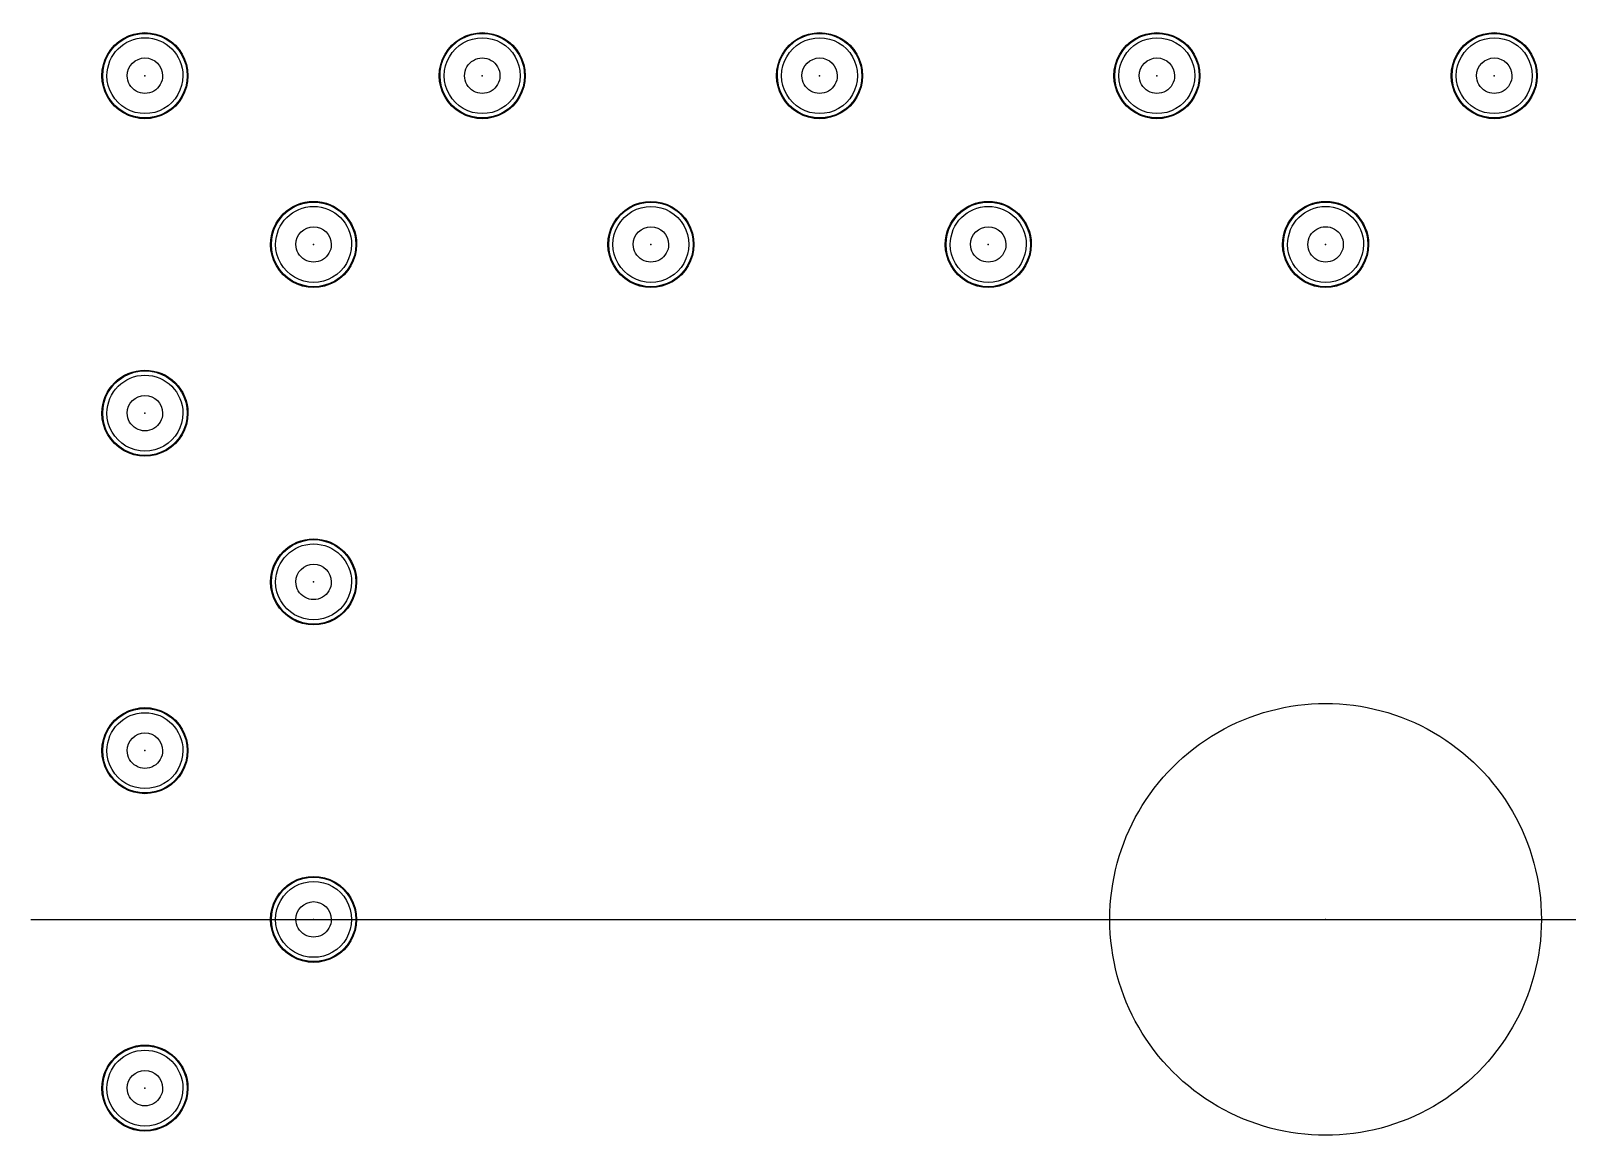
# Model space of a CAD drawing. Header units: millimetres. Extents: x 24815 to 37444, y -10619 to 6020.
# Drawn here: x 28138.89 to 28150.46, y 5868.43 to 5876.74 of the extents above; entities that cross this region are included whole.
import ezdxf

# ---------------------------------------------------------------- set-up
doc = ezdxf.new("R2010")
doc.units = ezdxf.units.MM

# ---------------------------------------------------------------- blocks, each defined once
blk = doc.blocks.new('A$C3CC6408C')
at = {"color": 2}
blk.add_line((-36.124, -39.4), (-16.624, -39.4), dxfattribs=at)
blk.add_line((-36.124, -39.4), (-16.624, -39.4), dxfattribs=at)
at = {"color": 2, "extrusion": (0, 0, -1)}
for centre, major_axis, start_param, end_param in [((-35.264, -33.05), (-0.229, 0.229), 5.497787, 8.63938), ((-35.264, -33.05), (-0.229, 0.229), 5.497787, 8.63938), ((-35.264, -33.05), (-0.225, 0.225), 5.497787, 8.63938), ((-35.264, -33.05), (-0.225, 0.225), 5.497787, 8.63938), ((-32.724, -33.05), (-0.229, 0.229), 5.497787, 8.63938), ((-32.724, -33.05), (-0.229, 0.229), 5.497787, 8.63938), ((-32.724, -33.05), (0.225, 0.225), 3.926991, 7.068583), ((-32.724, -33.05), (0.225, 0.225), 3.926991, 7.068583), ((-30.184, -33.05), (-0.229, 0.229), 5.497787, 8.63938), ((-30.184, -33.05), (-0.229, 0.229), 5.497787, 8.63938), ((-30.184, -33.05), (0.225, 0.225), 3.926991, 7.068583), ((-30.184, -33.05), (0.225, 0.225), 3.926991, 7.068583), ((-27.644, -33.05), (-0.229, 0.229), 5.497787, 8.63938), ((-27.644, -33.05), (-0.229, 0.229), 5.497787, 8.63938), ((-27.644, -33.05), (-0.225, 0.225), 5.497787, 8.63938), ((-27.644, -33.05), (-0.225, 0.225), 5.497787, 8.63938), ((-25.104, -33.05), (-0.229, 0.229), 5.497787, 8.63938), ((-25.104, -33.05), (-0.229, 0.229), 5.497787, 8.63938), ((-25.104, -33.05), (-0.225, 0.225), 5.497787, 8.63938), ((-25.104, -33.05), (-0.225, 0.225), 5.497787, 8.63938), ((-35.264, -33.05), (0.202, 0.202), 3.926991, 7.068583), ((-35.264, -33.05), (0.202, 0.202), 3.926991, 7.068583), ((-35.264, -33.05), (0.202, 0.202), 3.926991, 7.068583), ((-35.264, -33.05), (0.202, 0.202), 3.926991, 7.068583), ((-35.264, -33.05), (0.202, 0.202), 3.926991, 7.068583), ((-35.264, -33.05), (0.202, 0.202), 3.926991, 7.068583), ((-35.264, -33.05), (0.202, 0.202), 3.926991, 7.068583), ((-35.264, -33.05), (0.202, 0.202), 3.926991, 7.068583), ((-35.264, -33.05), (0.202, 0.202), 3.926991, 7.068583), ((-35.264, -33.05), (0.202, 0.202), 3.926991, 7.068583), ((-35.264, -33.05), (0.202, 0.202), 3.926991, 7.068583), ((-32.724, -33.05), (-0.202, 0.202), 5.497787, 8.63938), ((-32.724, -33.05), (-0.202, 0.202), 5.497787, 8.63938), ((-32.724, -33.05), (-0.202, 0.202), 5.497787, 8.63938), ((-32.724, -33.05), (-0.202, 0.202), 5.497787, 8.63938), ((-32.724, -33.05), (-0.202, 0.202), 5.497787, 8.63938), ((-32.724, -33.05), (-0.202, 0.202), 5.497787, 8.63938), ((-32.724, -33.05), (-0.202, 0.202), 5.497787, 8.63938), ((-32.724, -33.05), (-0.202, 0.202), 5.497787, 8.63938), ((-32.724, -33.05), (-0.202, 0.202), 5.497787, 8.63938), ((-32.724, -33.05), (-0.202, 0.202), 5.497787, 8.63938), ((-32.724, -33.05), (-0.202, 0.202), 5.497787, 8.63938), ((-30.184, -33.05), (-0.202, 0.202), 5.497787, 8.63938), ((-30.184, -33.05), (-0.202, 0.202), 5.497787, 8.63938), ((-30.184, -33.05), (-0.202, 0.202), 5.497787, 8.63938), ((-30.184, -33.05), (-0.202, 0.202), 5.497787, 8.63938), ((-30.184, -33.05), (-0.202, 0.202), 5.497787, 8.63938), ((-30.184, -33.05), (-0.202, 0.202), 5.497787, 8.63938), ((-30.184, -33.05), (-0.202, 0.202), 5.497787, 8.63938), ((-30.184, -33.05), (-0.202, 0.202), 5.497787, 8.63938), ((-30.184, -33.05), (-0.202, 0.202), 5.497787, 8.63938), ((-30.184, -33.05), (-0.202, 0.202), 5.497787, 8.63938), ((-30.184, -33.05), (-0.202, 0.202), 5.497787, 8.63938), ((-27.644, -33.05), (-0.202, 0.202), 5.497787, 8.63938), ((-27.644, -33.05), (-0.202, 0.202), 5.497787, 8.63938), ((-27.644, -33.05), (-0.202, 0.202), 5.497787, 8.63938), ((-27.644, -33.05), (-0.202, 0.202), 5.497787, 8.63938), ((-27.644, -33.05), (-0.202, 0.202), 5.497787, 8.63938), ((-27.644, -33.05), (-0.202, 0.202), 5.497787, 8.63938), ((-27.644, -33.05), (-0.202, 0.202), 5.497787, 8.63938), ((-27.644, -33.05), (-0.202, 0.202), 5.497787, 8.63938), ((-27.644, -33.05), (-0.202, 0.202), 5.497787, 8.63938), ((-27.644, -33.05), (-0.202, 0.202), 5.497787, 8.63938), ((-27.644, -33.05), (-0.202, 0.202), 5.497787, 8.63938), ((-25.104, -33.05), (-0.202, 0.202), 5.497787, 8.63938), ((-25.104, -33.05), (-0.202, 0.202), 5.497787, 8.63938), ((-25.104, -33.05), (-0.202, 0.202), 5.497787, 8.63938), ((-25.104, -33.05), (-0.202, 0.202), 5.497787, 8.63938), ((-25.104, -33.05), (-0.202, 0.202), 5.497787, 8.63938), ((-25.104, -33.05), (-0.202, 0.202), 5.497787, 8.63938), ((-25.104, -33.05), (-0.202, 0.202), 5.497787, 8.63938), ((-25.104, -33.05), (-0.202, 0.202), 5.497787, 8.63938), ((-25.104, -33.05), (-0.202, 0.202), 5.497787, 8.63938), ((-25.104, -33.05), (-0.202, 0.202), 5.497787, 8.63938), ((-25.104, -33.05), (-0.202, 0.202), 5.497787, 8.63938), ((-35.264, -33.05), (0.0943, 0.0943), 3.926991, 7.068583), ((-35.264, -33.05), (0.0943, 0.0943), 3.926991, 7.068583), ((-32.724, -33.05), (-0.0943, 0.0943), 5.497787, 8.63938), ((-32.724, -33.05), (-0.0943, 0.0943), 5.497787, 8.63938), ((-30.184, -33.05), (0.0943, 0.0943), 3.926991, 7.068583), ((-30.184, -33.05), (0.0943, 0.0943), 3.926991, 7.068583), ((-27.644, -33.05), (0.0943, 0.0943), 3.926991, 7.068583), ((-27.644, -33.05), (0.0943, 0.0943), 3.926991, 7.068583), ((-25.104, -33.05), (0.0943, 0.0943), 3.926991, 7.068583), ((-25.104, -33.05), (0.0943, 0.0943), 3.926991, 7.068583), ((-35.264, -33.05), (0.229, 0.229), 0.785398, 3.926991), ((-35.264, -33.05), (0.229, 0.229), 0.785398, 3.926991), ((-35.264, -33.05), (0.225, 0.225), 0.785398, 3.926991), ((-35.264, -33.05), (0.225, 0.225), 0.785398, 3.926991), ((-35.264, -33.05), (0.202, 0.202), 0.785398, 3.926991), ((-35.264, -33.05), (0.202, 0.202), 0.785398, 3.926991), ((-35.264, -33.05), (0.202, 0.202), 0.785398, 3.926991), ((-35.264, -33.05), (0.202, 0.202), 0.785398, 3.926991), ((-35.264, -33.05), (0.202, 0.202), 0.785398, 3.926991), ((-35.264, -33.05), (0.202, 0.202), 0.785398, 3.926991), ((-35.264, -33.05), (0.202, 0.202), 0.785398, 3.926991), ((-35.264, -33.05), (0.202, 0.202), 0.785398, 3.926991), ((-35.264, -33.05), (0.202, 0.202), 0.785398, 3.926991), ((-35.264, -33.05), (0.202, 0.202), 0.785398, 3.926991), ((-35.264, -33.05), (0.202, 0.202), 0.785398, 3.926991), ((-35.264, -33.05), (-0.0943, 0.0943), 2.356194, 5.497787), ((-35.264, -33.05), (-0.0943, 0.0943), 2.356194, 5.497787), ((-32.724, -33.05), (0.229, 0.229), 0.785398, 3.926991), ((-32.724, -33.05), (0.229, 0.229), 0.785398, 3.926991), ((-32.724, -33.05), (0.225, 0.225), 0.785398, 3.926991), ((-32.724, -33.05), (0.225, 0.225), 0.785398, 3.926991), ((-32.724, -33.05), (0.202, 0.202), 0.785398, 3.926991), ((-32.724, -33.05), (0.202, 0.202), 0.785398, 3.926991), ((-32.724, -33.05), (0.202, 0.202), 0.785398, 3.926991), ((-32.724, -33.05), (0.202, 0.202), 0.785398, 3.926991), ((-32.724, -33.05), (0.202, 0.202), 0.785398, 3.926991), ((-32.724, -33.05), (0.202, 0.202), 0.785398, 3.926991), ((-32.724, -33.05), (0.202, 0.202), 0.785398, 3.926991), ((-32.724, -33.05), (0.202, 0.202), 0.785398, 3.926991), ((-32.724, -33.05), (0.202, 0.202), 0.785398, 3.926991), ((-32.724, -33.05), (0.202, 0.202), 0.785398, 3.926991), ((-32.724, -33.05), (0.202, 0.202), 0.785398, 3.926991), ((-32.724, -33.05), (-0.0943, 0.0943), 2.356194, 5.497787), ((-32.724, -33.05), (-0.0943, 0.0943), 2.356194, 5.497787), ((-30.184, -33.05), (0.229, 0.229), 0.785398, 3.926991), ((-30.184, -33.05), (0.229, 0.229), 0.785398, 3.926991), ((-30.184, -33.05), (-0.225, 0.225), 2.356194, 5.497787), ((-30.184, -33.05), (-0.225, 0.225), 2.356194, 5.497787), ((-30.184, -33.05), (-0.202, 0.202), 2.356194, 5.497787), ((-30.184, -33.05), (-0.202, 0.202), 2.356194, 5.497787), ((-30.184, -33.05), (-0.202, 0.202), 2.356194, 5.497787), ((-30.184, -33.05), (-0.202, 0.202), 2.356194, 5.497787), ((-30.184, -33.05), (-0.202, 0.202), 2.356194, 5.497787), ((-30.184, -33.05), (-0.202, 0.202), 2.356194, 5.497787), ((-30.184, -33.05), (-0.202, 0.202), 2.356194, 5.497787), ((-30.184, -33.05), (-0.202, 0.202), 2.356194, 5.497787), ((-30.184, -33.05), (-0.202, 0.202), 2.356194, 5.497787), ((-30.184, -33.05), (-0.202, 0.202), 2.356194, 5.497787), ((-30.184, -33.05), (-0.202, 0.202), 2.356194, 5.497787), ((-30.184, -33.05), (0.0943, 0.0943), 0.785398, 3.926991), ((-30.184, -33.05), (0.0943, 0.0943), 0.785398, 3.926991), ((-27.644, -33.05), (0.229, 0.229), 0.785398, 3.926991), ((-27.644, -33.05), (0.229, 0.229), 0.785398, 3.926991), ((-27.644, -33.05), (-0.225, 0.225), 2.356194, 5.497787), ((-27.644, -33.05), (-0.225, 0.225), 2.356194, 5.497787), ((-27.644, -33.05), (-0.202, 0.202), 2.356194, 5.497787), ((-27.644, -33.05), (-0.202, 0.202), 2.356194, 5.497787), ((-27.644, -33.05), (-0.202, 0.202), 2.356194, 5.497787), ((-27.644, -33.05), (-0.202, 0.202), 2.356194, 5.497787), ((-27.644, -33.05), (-0.202, 0.202), 2.356194, 5.497787), ((-27.644, -33.05), (-0.202, 0.202), 2.356194, 5.497787), ((-27.644, -33.05), (-0.202, 0.202), 2.356194, 5.497787), ((-27.644, -33.05), (-0.202, 0.202), 2.356194, 5.497787), ((-27.644, -33.05), (-0.202, 0.202), 2.356194, 5.497787), ((-27.644, -33.05), (-0.202, 0.202), 2.356194, 5.497787), ((-27.644, -33.05), (-0.202, 0.202), 2.356194, 5.497787), ((-27.644, -33.05), (0.0943, 0.0943), 0.785398, 3.926991), ((-27.644, -33.05), (0.0943, 0.0943), 0.785398, 3.926991), ((-25.104, -33.05), (0.229, 0.229), 0.785398, 3.926991), ((-25.104, -33.05), (0.229, 0.229), 0.785398, 3.926991), ((-25.104, -33.05), (0.225, 0.225), 0.785398, 3.926991), ((-25.104, -33.05), (0.225, 0.225), 0.785398, 3.926991), ((-25.104, -33.05), (0.202, 0.202), 0.785398, 3.926991), ((-25.104, -33.05), (0.202, 0.202), 0.785398, 3.926991), ((-25.104, -33.05), (0.202, 0.202), 0.785398, 3.926991), ((-25.104, -33.05), (0.202, 0.202), 0.785398, 3.926991), ((-25.104, -33.05), (0.202, 0.202), 0.785398, 3.926991), ((-25.104, -33.05), (0.202, 0.202), 0.785398, 3.926991), ((-25.104, -33.05), (0.202, 0.202), 0.785398, 3.926991), ((-25.104, -33.05), (0.202, 0.202), 0.785398, 3.926991), ((-25.104, -33.05), (0.202, 0.202), 0.785398, 3.926991), ((-25.104, -33.05), (0.202, 0.202), 0.785398, 3.926991), ((-25.104, -33.05), (0.202, 0.202), 0.785398, 3.926991), ((-25.104, -33.05), (0.0943, 0.0943), 0.785398, 3.926991), ((-25.104, -33.05), (0.0943, 0.0943), 0.785398, 3.926991), ((-33.994, -34.32), (0.229, 0.229), 3.926991, 7.068583), ((-33.994, -34.32), (0.229, 0.229), 3.926991, 7.068583), ((-33.994, -34.32), (-0.225, 0.225), 5.497787, 8.63938), ((-33.994, -34.32), (-0.225, 0.225), 5.497787, 8.63938), ((-31.454, -34.32), (-0.229, 0.229), 5.497787, 8.63938), ((-31.454, -34.32), (-0.229, 0.229), 5.497787, 8.63938), ((-31.454, -34.32), (-0.225, 0.225), 5.497787, 8.63938), ((-31.454, -34.32), (-0.225, 0.225), 5.497787, 8.63938), ((-28.914, -34.32), (0.229, 0.229), 3.926991, 7.068583), ((-28.914, -34.32), (0.229, 0.229), 3.926991, 7.068583), ((-28.914, -34.32), (-0.225, 0.225), 5.497787, 8.63938), ((-28.914, -34.32), (-0.225, 0.225), 5.497787, 8.63938), ((-26.374, -34.32), (0.229, 0.229), 3.926991, 7.068583), ((-26.374, -34.32), (0.229, 0.229), 3.926991, 7.068583), ((-26.374, -34.32), (-0.225, 0.225), 5.497787, 8.63938), ((-26.374, -34.32), (-0.225, 0.225), 5.497787, 8.63938), ((-33.994, -34.32), (0.202, 0.202), 3.926991, 7.068583), ((-33.994, -34.32), (0.202, 0.202), 3.926991, 7.068583), ((-33.994, -34.32), (0.202, 0.202), 3.926991, 7.068583), ((-33.994, -34.32), (0.202, 0.202), 3.926991, 7.068583), ((-33.994, -34.32), (0.202, 0.202), 3.926991, 7.068583), ((-33.994, -34.32), (0.202, 0.202), 3.926991, 7.068583), ((-33.994, -34.32), (0.202, 0.202), 3.926991, 7.068583), ((-33.994, -34.32), (0.202, 0.202), 3.926991, 7.068583), ((-33.994, -34.32), (0.202, 0.202), 3.926991, 7.068583), ((-33.994, -34.32), (0.202, 0.202), 3.926991, 7.068583), ((-33.994, -34.32), (0.202, 0.202), 3.926991, 7.068583), ((-31.454, -34.32), (-0.202, 0.202), 5.497787, 8.63938), ((-31.454, -34.32), (-0.202, 0.202), 5.497787, 8.63938), ((-31.454, -34.32), (-0.202, 0.202), 5.497787, 8.63938), ((-31.454, -34.32), (-0.202, 0.202), 5.497787, 8.63938), ((-31.454, -34.32), (-0.202, 0.202), 5.497787, 8.63938), ((-31.454, -34.32), (-0.202, 0.202), 5.497787, 8.63938), ((-31.454, -34.32), (-0.202, 0.202), 5.497787, 8.63938), ((-31.454, -34.32), (-0.202, 0.202), 5.497787, 8.63938), ((-31.454, -34.32), (-0.202, 0.202), 5.497787, 8.63938), ((-31.454, -34.32), (-0.202, 0.202), 5.497787, 8.63938), ((-31.454, -34.32), (-0.202, 0.202), 5.497787, 8.63938), ((-28.914, -34.32), (0.202, 0.202), 3.926991, 7.068583), ((-28.914, -34.32), (0.202, 0.202), 3.926991, 7.068583), ((-28.914, -34.32), (0.202, 0.202), 3.926991, 7.068583), ((-28.914, -34.32), (0.202, 0.202), 3.926991, 7.068583), ((-28.914, -34.32), (0.202, 0.202), 3.926991, 7.068583), ((-28.914, -34.32), (0.202, 0.202), 3.926991, 7.068583), ((-28.914, -34.32), (0.202, 0.202), 3.926991, 7.068583), ((-28.914, -34.32), (0.202, 0.202), 3.926991, 7.068583), ((-28.914, -34.32), (0.202, 0.202), 3.926991, 7.068583), ((-28.914, -34.32), (0.202, 0.202), 3.926991, 7.068583), ((-28.914, -34.32), (0.202, 0.202), 3.926991, 7.068583), ((-26.374, -34.32), (0.202, 0.202), 3.926991, 7.068583), ((-26.374, -34.32), (0.202, 0.202), 3.926991, 7.068583), ((-26.374, -34.32), (0.202, 0.202), 3.926991, 7.068583), ((-26.374, -34.32), (0.202, 0.202), 3.926991, 7.068583), ((-26.374, -34.32), (0.202, 0.202), 3.926991, 7.068583), ((-26.374, -34.32), (0.202, 0.202), 3.926991, 7.068583), ((-26.374, -34.32), (0.202, 0.202), 3.926991, 7.068583), ((-26.374, -34.32), (0.202, 0.202), 3.926991, 7.068583), ((-26.374, -34.32), (0.202, 0.202), 3.926991, 7.068583), ((-26.374, -34.32), (0.202, 0.202), 3.926991, 7.068583), ((-26.374, -34.32), (0.202, 0.202), 3.926991, 7.068583), ((-33.994, -34.32), (0.0943, 0.0943), 3.926991, 7.068583), ((-33.994, -34.32), (0.0943, 0.0943), 3.926991, 7.068583), ((-31.454, -34.32), (0.0943, 0.0943), 3.926991, 7.068583), ((-31.454, -34.32), (0.0943, 0.0943), 3.926991, 7.068583), ((-28.914, -34.32), (0.0943, 0.0943), 3.926991, 7.068583), ((-28.914, -34.32), (0.0943, 0.0943), 3.926991, 7.068583), ((-26.374, -34.32), (-0.0943, 0.0943), 5.497787, 8.63938), ((-26.374, -34.32), (-0.0943, 0.0943), 5.497787, 8.63938), ((-33.994, -34.32), (0.229, 0.229), 0.785398, 3.926991), ((-33.994, -34.32), (0.229, 0.229), 0.785398, 3.926991), ((-33.994, -34.32), (-0.225, 0.225), 2.356194, 5.497787), ((-33.994, -34.32), (-0.225, 0.225), 2.356194, 5.497787), ((-33.994, -34.32), (-0.202, 0.202), 2.356194, 5.497787), ((-33.994, -34.32), (-0.202, 0.202), 2.356194, 5.497787), ((-33.994, -34.32), (-0.202, 0.202), 2.356194, 5.497787), ((-33.994, -34.32), (-0.202, 0.202), 2.356194, 5.497787), ((-33.994, -34.32), (-0.202, 0.202), 2.356194, 5.497787), ((-33.994, -34.32), (-0.202, 0.202), 2.356194, 5.497787), ((-33.994, -34.32), (-0.202, 0.202), 2.356194, 5.497787), ((-33.994, -34.32), (-0.202, 0.202), 2.356194, 5.497787), ((-33.994, -34.32), (-0.202, 0.202), 2.356194, 5.497787), ((-33.994, -34.32), (-0.202, 0.202), 2.356194, 5.497787), ((-33.994, -34.32), (-0.202, 0.202), 2.356194, 5.497787), ((-33.994, -34.32), (0.0943, 0.0943), 0.785398, 3.926991), ((-33.994, -34.32), (0.0943, 0.0943), 0.785398, 3.926991), ((-31.454, -34.32), (0.229, 0.229), 0.785398, 3.926991), ((-31.454, -34.32), (0.229, 0.229), 0.785398, 3.926991), ((-31.454, -34.32), (0.225, 0.225), 0.785398, 3.926991), ((-31.454, -34.32), (0.225, 0.225), 0.785398, 3.926991), ((-31.454, -34.32), (0.202, 0.202), 0.785398, 3.926991), ((-31.454, -34.32), (0.202, 0.202), 0.785398, 3.926991), ((-31.454, -34.32), (0.202, 0.202), 0.785398, 3.926991), ((-31.454, -34.32), (0.202, 0.202), 0.785398, 3.926991), ((-31.454, -34.32), (0.202, 0.202), 0.785398, 3.926991), ((-31.454, -34.32), (0.202, 0.202), 0.785398, 3.926991), ((-31.454, -34.32), (0.202, 0.202), 0.785398, 3.926991), ((-31.454, -34.32), (0.202, 0.202), 0.785398, 3.926991), ((-31.454, -34.32), (0.202, 0.202), 0.785398, 3.926991), ((-31.454, -34.32), (0.202, 0.202), 0.785398, 3.926991), ((-31.454, -34.32), (0.202, 0.202), 0.785398, 3.926991), ((-31.454, -34.32), (0.0943, 0.0943), 0.785398, 3.926991), ((-31.454, -34.32), (0.0943, 0.0943), 0.785398, 3.926991), ((-28.914, -34.32), (0.229, 0.229), 0.785398, 3.926991), ((-28.914, -34.32), (0.229, 0.229), 0.785398, 3.926991), ((-28.914, -34.32), (0.225, 0.225), 0.785398, 3.926991), ((-28.914, -34.32), (0.225, 0.225), 0.785398, 3.926991), ((-28.914, -34.32), (0.202, 0.202), 0.785398, 3.926991), ((-28.914, -34.32), (0.202, 0.202), 0.785398, 3.926991), ((-28.914, -34.32), (0.202, 0.202), 0.785398, 3.926991), ((-28.914, -34.32), (0.202, 0.202), 0.785398, 3.926991), ((-28.914, -34.32), (0.202, 0.202), 0.785398, 3.926991), ((-28.914, -34.32), (0.202, 0.202), 0.785398, 3.926991), ((-28.914, -34.32), (0.202, 0.202), 0.785398, 3.926991), ((-28.914, -34.32), (0.202, 0.202), 0.785398, 3.926991), ((-28.914, -34.32), (0.202, 0.202), 0.785398, 3.926991), ((-28.914, -34.32), (0.202, 0.202), 0.785398, 3.926991), ((-28.914, -34.32), (0.202, 0.202), 0.785398, 3.926991), ((-28.914, -34.32), (-0.0943, 0.0943), 2.356194, 5.497787), ((-28.914, -34.32), (-0.0943, 0.0943), 2.356194, 5.497787), ((-26.374, -34.32), (0.229, 0.229), 0.785398, 3.926991), ((-26.374, -34.32), (0.229, 0.229), 0.785398, 3.926991), ((-26.374, -34.32), (0.225, 0.225), 0.785398, 3.926991), ((-26.374, -34.32), (0.225, 0.225), 0.785398, 3.926991), ((-26.374, -34.32), (0.202, 0.202), 0.785398, 3.926991), ((-26.374, -34.32), (0.202, 0.202), 0.785398, 3.926991), ((-26.374, -34.32), (0.202, 0.202), 0.785398, 3.926991), ((-26.374, -34.32), (0.202, 0.202), 0.785398, 3.926991), ((-26.374, -34.32), (0.202, 0.202), 0.785398, 3.926991), ((-26.374, -34.32), (0.202, 0.202), 0.785398, 3.926991), ((-26.374, -34.32), (0.202, 0.202), 0.785398, 3.926991), ((-26.374, -34.32), (0.202, 0.202), 0.785398, 3.926991), ((-26.374, -34.32), (0.202, 0.202), 0.785398, 3.926991), ((-26.374, -34.32), (0.202, 0.202), 0.785398, 3.926991), ((-26.374, -34.32), (0.202, 0.202), 0.785398, 3.926991), ((-26.374, -34.32), (-0.0943, 0.0943), 2.356194, 5.497787), ((-26.374, -34.32), (-0.0943, 0.0943), 2.356194, 5.497787), ((-35.264, -35.59), (0.229, 0.229), 3.926991, 7.068583), ((-35.264, -35.59), (0.229, 0.229), 3.926991, 7.068583), ((-35.264, -35.59), (-0.225, 0.225), 5.497787, 8.63938), ((-35.264, -35.59), (-0.225, 0.225), 5.497787, 8.63938), ((-35.264, -35.59), (0.202, 0.202), 3.926991, 7.068583), ((-35.264, -35.59), (0.202, 0.202), 3.926991, 7.068583), ((-35.264, -35.59), (0.202, 0.202), 3.926991, 7.068583), ((-35.264, -35.59), (0.202, 0.202), 3.926991, 7.068583), ((-35.264, -35.59), (0.202, 0.202), 3.926991, 7.068583), ((-35.264, -35.59), (0.202, 0.202), 3.926991, 7.068583), ((-35.264, -35.59), (0.202, 0.202), 3.926991, 7.068583), ((-35.264, -35.59), (0.202, 0.202), 3.926991, 7.068583), ((-35.264, -35.59), (0.202, 0.202), 3.926991, 7.068583), ((-35.264, -35.59), (0.202, 0.202), 3.926991, 7.068583), ((-35.264, -35.59), (0.202, 0.202), 3.926991, 7.068583), ((-35.264, -35.59), (0.0943, 0.0943), 3.926991, 7.068583), ((-35.264, -35.59), (0.0943, 0.0943), 3.926991, 7.068583), ((-35.264, -35.59), (-0.229, 0.229), 2.356194, 5.497787), ((-35.264, -35.59), (-0.229, 0.229), 2.356194, 5.497787), ((-35.264, -35.59), (0.225, 0.225), 0.785398, 3.926991), ((-35.264, -35.59), (0.225, 0.225), 0.785398, 3.926991), ((-35.264, -35.59), (-0.202, 0.202), 2.356194, 5.497787), ((-35.264, -35.59), (-0.202, 0.202), 2.356194, 5.497787), ((-35.264, -35.59), (-0.202, 0.202), 2.356194, 5.497787), ((-35.264, -35.59), (-0.202, 0.202), 2.356194, 5.497787), ((-35.264, -35.59), (-0.202, 0.202), 2.356194, 5.497787), ((-35.264, -35.59), (-0.202, 0.202), 2.356194, 5.497787), ((-35.264, -35.59), (-0.202, 0.202), 2.356194, 5.497787), ((-35.264, -35.59), (-0.202, 0.202), 2.356194, 5.497787), ((-35.264, -35.59), (-0.202, 0.202), 2.356194, 5.497787), ((-35.264, -35.59), (-0.202, 0.202), 2.356194, 5.497787), ((-35.264, -35.59), (-0.202, 0.202), 2.356194, 5.497787), ((-35.264, -35.59), (-0.0943, 0.0943), 2.356194, 5.497787), ((-35.264, -35.59), (-0.0943, 0.0943), 2.356194, 5.497787), ((-33.994, -36.86), (0.229, 0.229), 3.926991, 7.068583), ((-33.994, -36.86), (0.229, 0.229), 3.926991, 7.068583), ((-33.994, -36.86), (-0.225, 0.225), 5.497787, 8.63938), ((-33.994, -36.86), (-0.225, 0.225), 5.497787, 8.63938), ((-33.994, -36.86), (0.202, 0.202), 3.926991, 7.068583), ((-33.994, -36.86), (0.202, 0.202), 3.926991, 7.068583), ((-33.994, -36.86), (0.202, 0.202), 3.926991, 7.068583), ((-33.994, -36.86), (0.202, 0.202), 3.926991, 7.068583), ((-33.994, -36.86), (0.202, 0.202), 3.926991, 7.068583), ((-33.994, -36.86), (0.202, 0.202), 3.926991, 7.068583), ((-33.994, -36.86), (0.202, 0.202), 3.926991, 7.068583), ((-33.994, -36.86), (0.202, 0.202), 3.926991, 7.068583), ((-33.994, -36.86), (0.202, 0.202), 3.926991, 7.068583), ((-33.994, -36.86), (0.202, 0.202), 3.926991, 7.068583), ((-33.994, -36.86), (0.202, 0.202), 3.926991, 7.068583), ((-33.994, -36.86), (0.0943, 0.0943), 3.926991, 7.068583), ((-33.994, -36.86), (0.0943, 0.0943), 3.926991, 7.068583), ((-33.994, -36.86), (-0.229, 0.229), 2.356194, 5.497787), ((-33.994, -36.86), (-0.229, 0.229), 2.356194, 5.497787), ((-33.994, -36.86), (-0.225, 0.225), 2.356194, 5.497787), ((-33.994, -36.86), (-0.225, 0.225), 2.356194, 5.497787), ((-33.994, -36.86), (-0.202, 0.202), 2.356194, 5.497787), ((-33.994, -36.86), (-0.202, 0.202), 2.356194, 5.497787), ((-33.994, -36.86), (-0.202, 0.202), 2.356194, 5.497787), ((-33.994, -36.86), (-0.202, 0.202), 2.356194, 5.497787), ((-33.994, -36.86), (-0.202, 0.202), 2.356194, 5.497787), ((-33.994, -36.86), (-0.202, 0.202), 2.356194, 5.497787), ((-33.994, -36.86), (-0.202, 0.202), 2.356194, 5.497787), ((-33.994, -36.86), (-0.202, 0.202), 2.356194, 5.497787), ((-33.994, -36.86), (-0.202, 0.202), 2.356194, 5.497787), ((-33.994, -36.86), (-0.202, 0.202), 2.356194, 5.497787), ((-33.994, -36.86), (-0.202, 0.202), 2.356194, 5.497787), ((-33.994, -36.86), (0.0943, 0.0943), 0.785398, 3.926991), ((-33.994, -36.86), (0.0943, 0.0943), 0.785398, 3.926991), ((-35.264, -38.13), (-0.229, 0.229), 5.497787, 8.63938), ((-35.264, -38.13), (-0.229, 0.229), 5.497787, 8.63938), ((-35.264, -38.13), (-0.225, 0.225), 5.497787, 8.63938), ((-35.264, -38.13), (-0.225, 0.225), 5.497787, 8.63938), ((-35.264, -38.13), (0.202, 0.202), 3.926991, 7.068583), ((-35.264, -38.13), (0.202, 0.202), 3.926991, 7.068583), ((-35.264, -38.13), (0.202, 0.202), 3.926991, 7.068583), ((-35.264, -38.13), (0.202, 0.202), 3.926991, 7.068583), ((-35.264, -38.13), (0.202, 0.202), 3.926991, 7.068583), ((-35.264, -38.13), (0.202, 0.202), 3.926991, 7.068583), ((-35.264, -38.13), (0.202, 0.202), 3.926991, 7.068583), ((-35.264, -38.13), (0.202, 0.202), 3.926991, 7.068583), ((-35.264, -38.13), (0.202, 0.202), 3.926991, 7.068583), ((-35.264, -38.13), (0.202, 0.202), 3.926991, 7.068583), ((-35.264, -38.13), (0.202, 0.202), 3.926991, 7.068583), ((-26.374, -39.4), (-1.149, 1.149), 5.497787, 8.63938), ((-26.374, -39.4), (-1.149, 1.149), 5.497787, 8.63938), ((-35.264, -38.13), (0.0943, 0.0943), 3.926991, 7.068583), ((-35.264, -38.13), (0.0943, 0.0943), 3.926991, 7.068583), ((-35.264, -38.13), (0.229, 0.229), 0.785398, 3.926991), ((-35.264, -38.13), (0.229, 0.229), 0.785398, 3.926991), ((-35.264, -38.13), (0.225, 0.225), 0.785398, 3.926991), ((-35.264, -38.13), (0.225, 0.225), 0.785398, 3.926991), ((-35.264, -38.13), (0.202, 0.202), 0.785398, 3.926991), ((-35.264, -38.13), (0.202, 0.202), 0.785398, 3.926991), ((-35.264, -38.13), (0.202, 0.202), 0.785398, 3.926991), ((-35.264, -38.13), (0.202, 0.202), 0.785398, 3.926991), ((-35.264, -38.13), (0.202, 0.202), 0.785398, 3.926991), ((-35.264, -38.13), (0.202, 0.202), 0.785398, 3.926991), ((-35.264, -38.13), (0.202, 0.202), 0.785398, 3.926991), ((-35.264, -38.13), (0.202, 0.202), 0.785398, 3.926991), ((-35.264, -38.13), (0.202, 0.202), 0.785398, 3.926991), ((-35.264, -38.13), (0.202, 0.202), 0.785398, 3.926991), ((-35.264, -38.13), (0.202, 0.202), 0.785398, 3.926991), ((-35.264, -38.13), (-0.0943, 0.0943), 2.356194, 5.497787), ((-35.264, -38.13), (-0.0943, 0.0943), 2.356194, 5.497787), ((-33.994, -39.4), (-0.229, 0.229), 5.497787, 8.63938), ((-33.994, -39.4), (-0.229, 0.229), 5.497787, 8.63938), ((-33.994, -39.4), (-0.225, 0.225), 5.497787, 8.63938), ((-33.994, -39.4), (-0.225, 0.225), 5.497787, 8.63938), ((-33.994, -39.4), (-0.202, 0.202), 5.497787, 8.63938), ((-33.994, -39.4), (-0.202, 0.202), 5.497787, 8.63938), ((-33.994, -39.4), (-0.202, 0.202), 5.497787, 8.63938), ((-33.994, -39.4), (-0.202, 0.202), 5.497787, 8.63938), ((-33.994, -39.4), (-0.202, 0.202), 5.497787, 8.63938), ((-33.994, -39.4), (-0.202, 0.202), 5.497787, 8.63938), ((-33.994, -39.4), (-0.202, 0.202), 5.497787, 8.63938), ((-33.994, -39.4), (-0.202, 0.202), 5.497787, 8.63938), ((-33.994, -39.4), (-0.202, 0.202), 5.497787, 8.63938), ((-33.994, -39.4), (-0.202, 0.202), 5.497787, 8.63938), ((-33.994, -39.4), (-0.202, 0.202), 5.497787, 8.63938), ((-33.994, -39.4), (0.0943, 0.0943), 3.926991, 7.068583), ((-33.994, -39.4), (0.0943, 0.0943), 3.926991, 7.068583), ((-33.994, -39.4), (0.229, 0.229), 0.785398, 3.926991), ((-33.994, -39.4), (0.229, 0.229), 0.785398, 3.926991), ((-33.994, -39.4), (-0.225, 0.225), 2.356194, 5.497787), ((-33.994, -39.4), (-0.225, 0.225), 2.356194, 5.497787), ((-33.994, -39.4), (-0.202, 0.202), 2.356194, 5.497787), ((-33.994, -39.4), (-0.202, 0.202), 2.356194, 5.497787), ((-33.994, -39.4), (-0.202, 0.202), 2.356194, 5.497787), ((-33.994, -39.4), (-0.202, 0.202), 2.356194, 5.497787), ((-33.994, -39.4), (-0.202, 0.202), 2.356194, 5.497787), ((-33.994, -39.4), (-0.202, 0.202), 2.356194, 5.497787), ((-33.994, -39.4), (-0.202, 0.202), 2.356194, 5.497787), ((-33.994, -39.4), (-0.202, 0.202), 2.356194, 5.497787), ((-33.994, -39.4), (-0.202, 0.202), 2.356194, 5.497787), ((-33.994, -39.4), (-0.202, 0.202), 2.356194, 5.497787), ((-33.994, -39.4), (-0.202, 0.202), 2.356194, 5.497787), ((-33.994, -39.4), (0.0943, 0.0943), 0.785398, 3.926991), ((-33.994, -39.4), (0.0943, 0.0943), 0.785398, 3.926991), ((-26.374, -39.4), (1.149, 1.149), 0.785398, 3.926991), ((-26.374, -39.4), (1.149, 1.149), 0.785398, 3.926991), ((-35.264, -40.67), (0.229, 0.229), 3.926991, 7.068583), ((-35.264, -40.67), (0.229, 0.229), 3.926991, 7.068583), ((-35.264, -40.67), (-0.225, 0.225), 5.497787, 8.63938), ((-35.264, -40.67), (-0.225, 0.225), 5.497787, 8.63938), ((-35.264, -40.67), (0.202, 0.202), 3.926991, 7.068583), ((-35.264, -40.67), (0.202, 0.202), 3.926991, 7.068583), ((-35.264, -40.67), (0.202, 0.202), 3.926991, 7.068583), ((-35.264, -40.67), (0.202, 0.202), 3.926991, 7.068583), ((-35.264, -40.67), (0.202, 0.202), 3.926991, 7.068583), ((-35.264, -40.67), (0.202, 0.202), 3.926991, 7.068583), ((-35.264, -40.67), (0.202, 0.202), 3.926991, 7.068583), ((-35.264, -40.67), (0.202, 0.202), 3.926991, 7.068583), ((-35.264, -40.67), (0.202, 0.202), 3.926991, 7.068583), ((-35.264, -40.67), (0.202, 0.202), 3.926991, 7.068583), ((-35.264, -40.67), (0.202, 0.202), 3.926991, 7.068583), ((-35.264, -40.67), (0.0943, 0.0943), 3.926991, 7.068583), ((-35.264, -40.67), (0.0943, 0.0943), 3.926991, 7.068583), ((-35.264, -40.67), (0.229, 0.229), 0.785398, 3.926991), ((-35.264, -40.67), (0.229, 0.229), 0.785398, 3.926991), ((-35.264, -40.67), (-0.225, 0.225), 2.356194, 5.497787), ((-35.264, -40.67), (-0.225, 0.225), 2.356194, 5.497787), ((-35.264, -40.67), (-0.202, 0.202), 2.356194, 5.497787), ((-35.264, -40.67), (-0.202, 0.202), 2.356194, 5.497787), ((-35.264, -40.67), (-0.202, 0.202), 2.356194, 5.497787), ((-35.264, -40.67), (-0.202, 0.202), 2.356194, 5.497787), ((-35.264, -40.67), (-0.202, 0.202), 2.356194, 5.497787), ((-35.264, -40.67), (-0.202, 0.202), 2.356194, 5.497787), ((-35.264, -40.67), (-0.202, 0.202), 2.356194, 5.497787), ((-35.264, -40.67), (-0.202, 0.202), 2.356194, 5.497787), ((-35.264, -40.67), (-0.202, 0.202), 2.356194, 5.497787), ((-35.264, -40.67), (-0.202, 0.202), 2.356194, 5.497787), ((-35.264, -40.67), (-0.202, 0.202), 2.356194, 5.497787), ((-35.264, -40.67), (-0.0943, 0.0943), 2.356194, 5.497787), ((-35.264, -40.67), (-0.0943, 0.0943), 2.356194, 5.497787)]:
    blk.add_ellipse(centre, major_axis=major_axis, ratio=1, start_param=start_param, end_param=end_param, dxfattribs=at)
at = {"color": 2}
for p in [(-35.264, -33.05), (-32.724, -33.05), (-30.184, -33.05), (-27.644, -33.05), (-25.104, -33.05), (-33.994, -34.32), (-31.454, -34.32), (-28.914, -34.32), (-26.374, -34.32), (-35.264, -35.59), (-33.994, -36.86), (-35.264, -38.13), (-33.994, -39.4), (-26.374, -39.4), (-35.264, -40.67)]:
    blk.add_point(p, dxfattribs=at)

msp = doc.modelspace()

# ---------------------------------------------------------------- block references
msp.add_blockref('A$C3CC6408C', (28175.01663, 5909.45129))

doc.saveas('drawing.dxf')
